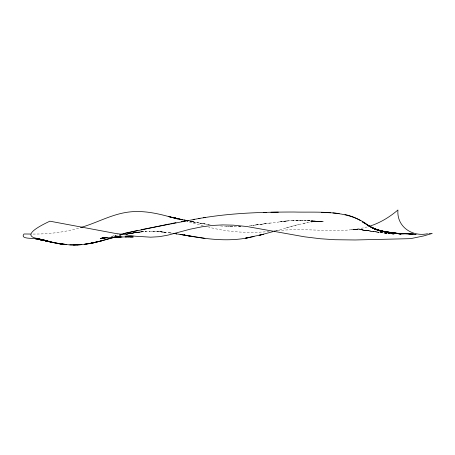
<?xml version="1.0" encoding="UTF-8"?>
<svg xmlns="http://www.w3.org/2000/svg" width="455" height="455" viewBox="0 0 455 455"><rect width="100%" height="100%" fill="white"/><g stroke="black" fill="none" stroke-linecap="round" stroke-linejoin="round"><path stroke-width="0.34" stroke-dasharray="2.27 1.71" d="M275.65 230.878L276.913 230.514M275.838 230.827L294.595 225.538L307.62 222.467M286.053 227.91L298.912 224.417M78.607 228.154C63.455 232.482 47.639 234.2 31.907 234.052M119.079 236.014L121.064 235.497M118.709 236.111L121.36 235.417M367.151 226.971C337.422 234.695 306.585 226.789 276.441 230.924M117.839 234.928L110.411 236.645M137.245 232.329L136.904 232.368L141.403 231.857L128.754 233.699L139.088 232.039L138.309 232.152L142.927 231.658L129.066 233.654L137.592 232.266L146.379 231.476L141.761 231.8M125.99 234.257L134.913 232.602L125.984 234.302L134.157 232.732M114.757 235.65L116.008 235.377L110.804 236.566M130.056 233.443L125.671 234.359L137.945 232.226M303.206 223.377L315.861 221.289M126.325 234.183L134.526 232.676M129.066 233.654L133.469 232.841M270.247 222.978L261.841 224.19L287.617 220.897L279.012 221.767L283.51 221.244L292.77 220.527L301.921 220.453L301.54 220.447M265.822 223.632L253.475 225.276L261.523 224.235L257.524 224.753M257.439 224.759L249.533 225.725L253.623 225.253M137.592 232.266L142.131 231.777M351.288 229.86L356.68 229.383L352.779 229.661L357.34 229.411L353.444 229.582L357.96 229.434L354.081 229.53L361.89 229.838L358.119 229.536M311.049 221.778L315.053 221.397L310.714 221.807L315.372 221.352M310.714 221.807L319.04 221.312L316.68 221.278L321.617 221.46L317.726 221.306M269.258 231.493C248.97 233.415 228.41 232.306 208.657 227.13M141.039 231.902L149.445 231.43L158.01 231.584M292.77 220.527L283.124 221.284M234.319 226.641L240.843 226.431M416.735 234.348L414.283 234.479L415.023 234.462M240.786 226.442L238.067 226.584L240.661 226.454M413.532 234.513L416.695 234.348M297.94 220.413L293.122 220.556L307.779 220.601L321.776 221.608L316.663 221.164M413.879 234.49L416.462 234.433L415.756 234.444M230.759 226.601L226.624 226.425L234.734 226.653M298.406 220.436L303.343 220.442L302.353 220.425M153.71 231.441L149.052 231.419L149.445 231.43M230.566 226.596L234.513 226.63M297.155 220.419L297.519 220.425M400.161 234.405L400.855 234.422M306.761 220.584L307.25 220.601M318.199 221.306L322.584 221.448L314.257 221.079L323.733 221.744L318.671 221.318M401.139 234.41L398.677 234.319L402.476 234.467M400.701 234.422L398.762 234.336M153.289 231.424L165.745 232.283L156.344 231.413L161.434 231.885M319.928 221.397L316.117 221.227L320.519 221.431L314.894 221.147L319.313 221.375M309.554 220.686L304.486 220.533L320.422 221.522L307.779 220.601M315.98 221.124L311.55 220.857L312.238 220.908M226.789 226.425L218.94 225.856M391.641 233.836L393.501 233.961L389.781 233.654L393.643 234.012M372.56 231.39L389.213 233.608M393.717 233.989L391.163 233.762L394.32 234.052M358.665 229.576L369.022 230.856L360.906 229.701M165.279 232.266L160.581 231.771L165.279 232.266L160.996 231.84M381.176 232.664L390.418 233.711M391.078 233.785L392.966 233.961M387.916 233.478L389.156 233.597M390.396 233.716L377.963 232.204M384.139 233.028L388.559 233.551M386.659 233.324L385.465 233.176M164.409 232.164L172.314 233.205M364.193 230.173L360.417 229.69L368.686 230.77M376.37 231.987L375.409 231.828L379.112 232.317L365.928 230.406L382.911 232.897M172.252 233.193L168.236 232.624L171.871 233.148M208.919 224.611L198.585 222.922L210.938 224.906M202.765 223.655L206.854 224.315M202.685 223.621L194.268 222.103M194.097 222.063L190.031 221.295L198.369 222.882L189.78 221.227L193.904 222.04M189.911 221.261L193.711 222.029L190.127 221.301M203.26 225.811L188.285 221.841M365.632 230.372L361.116 229.707L374.118 231.618L365.632 230.372"/><path stroke-width="0.68" d="M369.124 226.334C379.806 223.104 389.486 217.2 397.937 209.988C396.515 226.641 412.116 237.049 427.512 233.739M80.507 227.58C95.857 223.246 110.025 215.096 125.859 212.479C141.556 209.749 157.47 213.304 172.53 217.644M93.275 242.879L101.368 240.866L89.328 243.63L97.205 241.969L116.173 236.782M101.124 240.945L115.894 236.856M272.676 231.726L259.1 235.354L263.576 234.217M263.343 234.268L245.359 238.215L254.083 236.532M119.688 234.496L169.408 223.962M123.134 233.677L137.899 230.378M141.027 229.707L200.001 218.309M170.716 223.706L175.983 222.666M93.514 242.828L81.604 244.665L73.619 244.978L81.809 244.631L77.612 244.898M187.847 220.402L181.255 221.648M128.754 236.833L114.074 237.163L119.602 236.964L101.34 238.312L105.287 237.749L100.271 238.488L107.34 237.311M89.243 243.573L96.705 242.032L89.288 243.567M102.642 238.198L105.071 237.743M249.567 237.482C227.983 242.06 205.785 239.029 184.36 235.121L189.07 235.883M193.142 219.452L194.66 219.202M203.516 217.763C233.443 212.866 263.832 212.03 294.101 212.019C319.683 212.707 348.871 209.078 370.051 226.732L362.248 221.727L365.644 223.877M198.369 218.576L205.302 217.473M101.34 238.312L105.179 237.766M428.889 233.614L432.25 233.443L423.685 235.94L410.615 238.648L355.059 239.978L334.925 239.722L320.468 238.756L304.429 236.799L247.048 226.544L233.301 225.157L222.518 224.918L212.326 225.447L201.73 226.835L189.928 229.246L168.145 235.087L159.381 236.685L150.696 237.18L134.953 236.196L114.706 233.307L49.874 221.187C45.17 223.45 18.735 235.531 37.646 238.534M273.882 231.123L275.161 231.026M413.436 234.086L399.183 233.603L380.994 231.1M263.695 212.434L266.3 212.36M77.799 244.892L69.803 244.875L61.96 244.159L45.887 240.911L57.973 243.522L66.185 244.454L54.065 242.822M130.056 236.793L131.353 236.759M126.53 236.822L125.153 236.839L133.304 236.936L125.995 236.606L132.405 236.901M270.952 212.252L278.369 212.172M120.842 236.998L115.172 237.021L122.031 236.992M38.226 238.648L40.751 239.205M413.311 234.08L394.883 233.233L399.547 233.654M408.783 234.069L413.453 234.109M30.622 234.041L23.996 233.984C19.315 239.626 35.018 237.948 37.538 238.636M69.803 244.875L73.955 244.983M321.423 212.354L330.58 212.792M404.131 233.904L389.736 232.568M339.197 213.554L332.946 212.934M62.022 244.17L58.001 243.573L66.032 244.625L61.96 244.159M204.943 238.363L183.945 235.019L192.897 236.554L192.465 236.492M35.336 238.972L44.237 240.32L36.832 239.159L40.279 239.745M173.088 233.324L176.728 233.876L173.389 233.358M44.044 240.331L40.762 239.819L44.704 240.433M381.04 231.112L398.603 233.614L388.513 232.442L378.93 230.52L389.395 232.539L384.85 231.828L381.227 231.112L392.568 233.034L381.335 231.026L376.655 229.678L380.67 230.833M176.29 233.819L184.798 235.195L180.112 234.416M384.447 231.743L388.991 232.494L383.417 231.51L393.109 233.079L377.622 230.071L382.809 231.339M42.651 240.16L46.086 240.758L38.305 239.336L46.325 240.843M185.418 220.379L187.909 220.863M187.625 220.8L185.088 220.3L187.483 220.772M187.989 220.868L184.764 220.209L187.813 220.846M46.285 240.826L43.555 240.268L47.798 241.156M49.504 241.827L53.633 242.686L36.491 238.397L44.488 240.564L40.643 239.535M187.733 220.817L169.431 216.796M184.195 220.066L187.653 220.8M45.409 240.576L49.453 241.588L45.085 240.53L48.247 241.264M174.413 217.917L179.458 219.031M48.19 241.258L40.165 239.495L47.394 241.065L46.967 240.968M174.072 217.831L168.828 216.631M173.315 217.672L178.354 218.844M45.113 240.775L49.276 241.747L45.398 240.831M182.523 219.856L172.382 217.416M172.866 217.536L177.894 218.747M39.397 239.216L44.146 240.445L35.996 238.301M46.569 240.871L50.135 241.821L46.979 240.991M344.981 214.55C350.333 215.71 355.497 217.638 360.224 220.43M45.909 240.706L41.945 239.654L46.086 240.758L43.572 240.064M173.821 217.99L177.729 219.031M380.693 230.85L376.854 229.803L386.659 232.164L380.494 230.793L375.102 229.155L385.055 231.919L377.587 229.94L373.111 228.274L383.195 231.589L377.587 229.94L381.108 231.168L372.036 227.75L380.022 230.873L370.933 227.17L378.896 230.611L368.732 225.851L372.071 227.727L366.628 224.508M43.623 240.075L46.234 240.786L43.731 240.081M43.765 240.092L46.342 240.82L43.845 240.103M88.839 243.675L84.88 244.244L88.839 243.675M45.17 240.541L37.822 239.273L45.17 240.541M384.162 231.749L374.141 228.723L384.162 231.749"/></g></svg>
